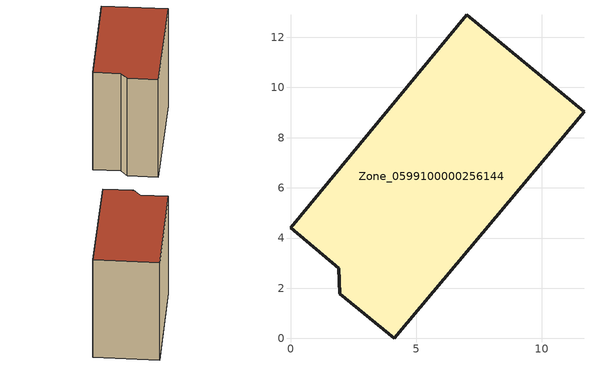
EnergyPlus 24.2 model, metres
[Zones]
Zone_0599100000256144
 floor ground (C_G): 1.97,1.79 1.93,2.8 0,4.41 7.02,12.9 11.69,9.03 4.13,0 z0
 wall outside (C_F): 1.93,2.8 1.97,1.79 4.13,0 11.69,9.03 7.02,12.9 0,4.41 1.93,2.8 z0:10.57
 roof outside (C_R): 7.02,12.9 0,4.41 1.93,2.8 1.97,1.79 4.13,0 11.69,9.03 z10.57
[BUILDING]
Pand.0599100000256144: North Axis=0; Terrain=City; Loads Convergence Tolerance Value=0.04; Temperature Convergence Tolerance Value=0.4; Solar Distribution=FullExterior; Maximum Number of Warmup Days=25; Minimum Number of Warmup Days=1
[Site:Location]
Rotterdam.The.Hague.AP_ZH_NLD Design_Conditions: Latitude=51.96; Longitude=4.45; Time Zone=1; Elevation=-4.5
[SITE:GROUNDTEMPERATURE:BUILDINGSURFACE]
18, 18, 18, 18, 18, 18, 18, 18, 18, 18, 18, 18
[MATERIAL] Thermal Absorptance=0.9; Solar Absorptance=0.7; Visible Absorptance=0.7
Name | Roughness | Thickness | Conductivity | Density | Specific Heat
G.TI.1946 | MediumSmooth | 0.15 | 1 | 540 | 1210
F.TI.1946 | Rough | 0.3 | 0.857143 | 1920 | 840
R.TI.1946 | MediumRough | 0.2 | 0.1 | 1500 | 1000
[CONSTRUCTION]
C_G: G.TI.1946
C_F: F.TI.1946
C_R: R.TI.1946
[ZONE]
Zone_0599100000256144: Type=1; Multiplier=1; Ceiling Height=Autocalculate; Volume=Autocalculate; Floor Area=autocalculate; Part of Total Floor Area=Yes
[ZONEINFILTRATION:DESIGNFLOWRATE]
Infil_Zone_0599100000256144: Zone or ZoneList or Space or SpaceList=Zone_0599100000256144; Schedule=AlwaysOn; Design Flow Rate Calculation Method=Flow/Area; Flow Rate per Floor Area=0.003; Constant Term Coefficient=1; Temperature Term Coefficient=0; Velocity Term Coefficient=0; Velocity Squared Term Coefficient=0
[HVACTEMPLATE:ZONE:IDEALLOADSAIRSYSTEM]
Zone_0599100000256144: Maximum Heating Supply Air Temperature=50; Minimum Cooling Supply Air Temperature=13; Maximum Heating Supply Air Humidity Ratio=0.0156; Minimum Cooling Supply Air Humidity Ratio=0.0077; Heating Limit=NoLimit; Cooling Limit=NoLimit; Dehumidification Control Type=ConstantSensibleHeatRatio; Cooling Sensible Heat Ratio=0.7; Dehumidification Setpoint=60; Humidification Control Type=None; Humidification Setpoint=30; Outdoor Air Method=None; Outdoor Air Flow Rate per Person=0.00944; Outdoor Air Flow Rate per Zone Floor Area=0; Outdoor Air Flow Rate per Zone=0; Demand Controlled Ventilation Type=None; Outdoor Air Economizer Type=NoEconomizer; Heat Recovery Type=None; Sensible Heat Recovery Effectiveness=0.7; Latent Heat Recovery Effectiveness=0.65
[ZONECONTROL:THERMOSTAT]
ThermostatControl_Zone_0599100000256144: Zone or ZoneList=Zone_0599100000256144; Control Type Schedule=DualSetpointControlType; Control 1=Thermostat_Zone_0599100000256144; Temperature Difference Between Cutout And Setpoint=0
[THERMOSTATSETPOINT:DUALSETPOINT]
Thermostat_Zone_0599100000256144: Heating Setpoint Temperature Schedule=HeatingSetpoint_Zone_0599100000256144; Cooling Setpoint Temperature Schedule=CoolingSetpoint_Zone_0599100000256144
[SCHEDULE:COMPACT]
HeatingSetpoint_Zone_0599100000256144: Through: 12/31, For: AllDays, Until: 24:00, 21
CoolingSetpoint_Zone_0599100000256144: Through: 12/31, For: AllDays, Until: 24:00, 24
DualSetpointControlType: Through: 12/31, For: AllDays, Until: 24:00, 4
AlwaysOn: Through: 12/31, For: AllDays, Until: 24:00, 1
